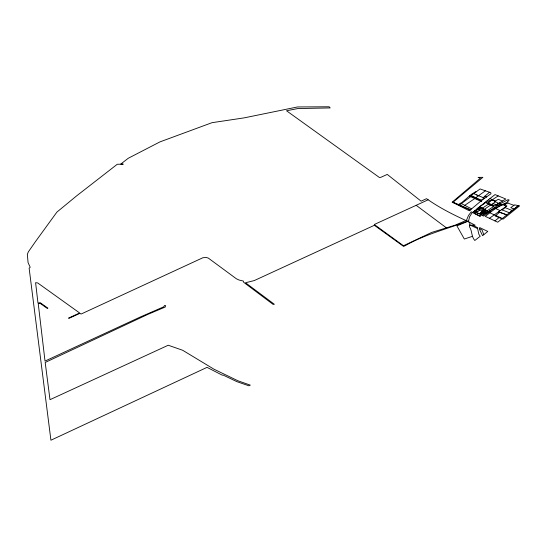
<?xml version="1.0" encoding="UTF-8"?>
<svg xmlns="http://www.w3.org/2000/svg" width="547" height="547" viewBox="0 0 547 547"><rect width="100%" height="100%" fill="white"/><g stroke="black" fill="none" stroke-linecap="round" stroke-linejoin="round"><path stroke-width="0.82" d="M479.685 228.749L479.678 229.699L482.563 235.675L487.794 231.436L479.692 227.573L479.685 228.749L482.133 230.027L483.753 234.663M472.499 236.297L464.328 239.039L456.916 225.877L468.17 221.214L469.846 223.197L469.511 226.82C472.334 231.012 471.213 236.694 474.81 240.482L480.232 236.242L478.864 234.28L477.538 228.359L477.804 227.764L472.546 225.186M481.675 200.407L491.021 193.713L490.721 192.667L480.122 188.947L471.07 195.457L481.675 200.407L469.305 210.8L452.225 202.13L480.348 178.199L478.064 177.392L482.871 177.337L453.053 202.219L470.666 209.727M473.449 211.757L481.572 214.814L479.924 216.366L472.601 212.503L479.521 206.828L487.083 210.8L493.811 206.404L488.642 204.024L482.283 208.284L487.083 210.8L482.816 213.781L482.044 213.467L480.847 214.54M482.673 208.127L479.671 206.711L485.51 202.075L488.17 203.108L490.495 200.954L498.235 195.894L505.811 199.026L502.344 201.05M483.186 197.638L489.49 192.236M501.592 209.651L502.276 209.925L506.925 205.904L489.408 218.308M474.652 211.785L478.748 208.147L485.059 210.52L480.963 214.15L474.051 211.655L475.466 210.404L478.16 211.415L479.569 210.157L476.875 209.145L478.994 207.265L481.162 208.086L479.042 209.966M476.068 212.318L476.991 211.504L475.575 210.971M476.218 212.468L477.634 211.217M479.541 213.624L480.464 212.804L481.88 213.337M502.276 209.925L509.38 212.783L518.399 205.617L514.631 204.879L513.941 205.337L508.081 203.19C499.39 204.906 491.999 210.868 485.346 216.4L497.736 222.205L518.399 205.617L519.65 205.85L503.09 219.162L495.22 216.044L499.596 212.257L506.775 214.841L498.549 211.88L499.596 212.257M458.557 204.578L460.567 203.053L461.059 203.238L471.056 194.582L475.63 191.689L476.006 191.99M494.96 220.906L499.479 217.248L502.317 218.458M485.51 202.075L495.028 194.595L498.235 195.894M481.319 200.236L484.163 198.055M459.521 205.002L470.652 196.688M475.931 197.57L485.387 190.794M488.984 212.277L483.794 216.099L482.023 215.463L483.5 214.034L490.809 210.971L488.984 212.277L488.239 211.867M513.941 205.337L510.754 207.682L514.112 209.029M502.672 204.79L504.464 205.132L505.975 204.065L505.319 203.819M489.531 210.882L500.594 203.532L508.108 199.648L509.223 200.045L507.411 201.364L508.293 201.932C499.5 205.255 491.712 210.663 482.816 213.781M484.341 209.378L490.68 204.954M488.17 203.108L491.603 204.557L495.609 201.768L498.652 203.429L502.461 201.105L498.29 199.286L494.967 201.262L492.218 199.949M461.353 203.58L464.731 205.33L475.466 198.11L481.305 200.79M479.671 206.711L484.881 203.293L484.273 203.06M482.399 215.6L488.068 211.942M500.594 203.532L499.384 202.985L494.679 205.822L491.603 204.557M496.245 204.865L498.652 203.429M495.274 201.084L492.505 199.778L490.495 200.954L488.3 199.853M416.171 205.31L428.151 199.792C440.438 208.318 453.88 215.026 467.446 221.214L468.629 220.803L469.545 216.844L472.362 212.373L471.254 211.805L468.512 215.456L466.468 220.297L455.391 225.063L431.802 232.379L403.467 245.747L374.285 224.502L416.171 205.31L446.543 227.949M467.446 221.214C446.557 229.09 424.841 234.451 405.306 245.617L403.597 246.423L374.36 225.296L254.287 280.563L245.514 282.758L274.362 304.296L273.144 304.419L243.654 282.293L243.408 281.076L239.025 280.023L236.42 278.806L208.298 258.081L206.185 257.473L202.882 257.74L81.079 314.053L80.019 313.294L68.881 318.368L68.512 318.108L79.65 312.987L37.681 282.929L35.596 282.676L37.969 303.017L40.17 302.662L47.883 308.166L47.302 308.426L40.191 303.373L38.249 303.763L45.018 361.082L140.511 316.904L163.731 306.812L164.579 305.445L165.597 305.588L165.215 307.045L147.765 314.416L45.189 362.456L49.996 399.686L168.23 345.239L182.636 350.251L213.856 369.129L237.788 380.726L250.307 385.129L248.906 385.806L236.885 381.656L222.937 374.989L222.431 375.249L207.04 367.365L50.919 440.219L29.128 268.174L30.215 267.278L28.075 262.635L27.35 254.273L28.341 251.866L35.596 241.425L56.895 212.113L76.758 195.764L117.27 164.264L123.212 164.155L120.764 164.066L128.244 158.274L159.943 141.892L211.983 122.692L244.071 117.885L297.513 106.959L329.144 106.781L330.183 107.93L297.814 108.559L286.525 110.774L379.386 177.481L380.835 177.324L387.249 174.411L421.115 201.173L426.53 198.684L428.151 199.792M469.654 225.152L475.186 225.214L468.738 221.884M499.602 204.229L501.572 204.694M474.174 213.33L480.218 216.086M478.29 207.894L480.457 208.708M477.579 208.523L479.753 209.337M482.885 210.513L485.052 211.327M477.586 209.18L483.897 211.545M482.174 211.135L484.348 211.956M481.469 211.764L483.637 212.578M474.755 211.026L476.929 211.839M512.224 210.527L504.649 207.45M493.052 203.546L499.261 206.11M470.276 210.034L452.225 202.13M473.64 193.611L484.642 198.253M486.953 200.947L489.394 201.993M499.479 217.248L489.558 212.66M469.319 196.093L481.223 201.419L481.763 201.002L469.921 195.566L475.466 198.11M485.086 202.417L493.811 206.404M489.934 198.575L492.505 199.778M495.897 208.639L500.013 210.568M470.27 225.159L477.627 228.605M484.806 196.168L486.734 197.084M504.464 205.132L506.495 206.151M464.731 205.33L471.699 208.906M494.242 207.751L495.199 208.332M476.669 194.882L478.126 195.942M494.967 201.262L495.609 201.768M483.589 209.884L480.765 212.393L482.933 213.207L485.757 210.698L483.589 209.884"/></g></svg>
